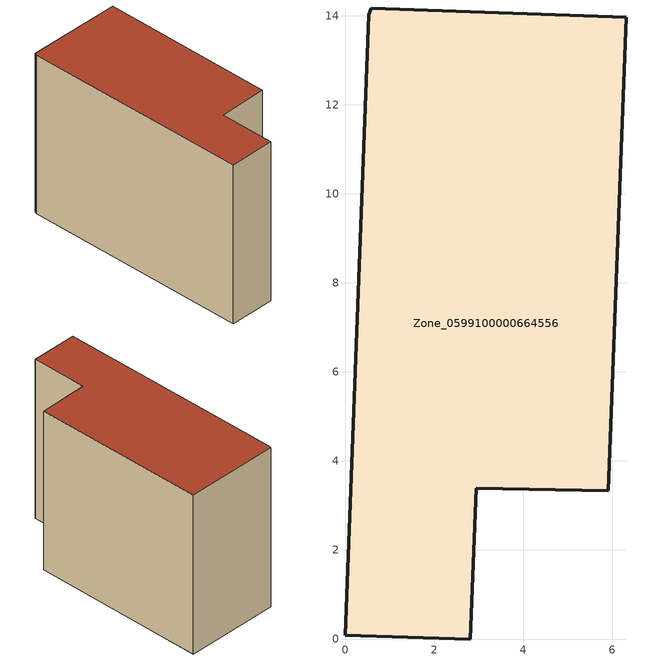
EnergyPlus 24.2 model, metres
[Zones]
Zone_0599100000664556
 floor ground (C_G): 0.54,14.03 0.59,14.18 6.32,13.97 5.91,3.33 2.95,3.39 2.81,0 0,0.09 z0
 wall outside (C_F): 0,0.09 2.81,0 2.95,3.39 5.91,3.33 6.32,13.97 0.59,14.18 0.54,14.03 0,0.09 z0:10.05
 roof outside (C_R): 0.59,14.18 0.54,14.03 0,0.09 2.81,0 2.95,3.39 5.91,3.33 6.32,13.97 z10.05
[BUILDING]
Pand.0599100000664556: North Axis=0; Terrain=City; Loads Convergence Tolerance Value=0.04; Temperature Convergence Tolerance Value=0.4; Solar Distribution=FullExterior; Maximum Number of Warmup Days=25; Minimum Number of Warmup Days=1
[Site:Location]
Rotterdam.The.Hague.AP_ZH_NLD Design_Conditions: Latitude=51.96; Longitude=4.45; Time Zone=1; Elevation=-4.5
[SITE:GROUNDTEMPERATURE:BUILDINGSURFACE]
18, 18, 18, 18, 18, 18, 18, 18, 18, 18, 18, 18
[MATERIAL] Thermal Absorptance=0.9; Solar Absorptance=0.7; Visible Absorptance=0.7
Name | Roughness | Thickness | Conductivity | Density | Specific Heat
G.TI.1946 | MediumSmooth | 0.15 | 1 | 540 | 1210
F.TI.1946 | Rough | 0.3 | 0.857143 | 1920 | 840
R.TI.1946 | MediumRough | 0.2 | 0.1 | 1500 | 1000
[CONSTRUCTION]
C_G: G.TI.1946
C_F: F.TI.1946
C_R: R.TI.1946
[ZONE]
Zone_0599100000664556: Type=1; Multiplier=1; Ceiling Height=Autocalculate; Volume=Autocalculate; Floor Area=autocalculate; Part of Total Floor Area=Yes
[ZONEINFILTRATION:DESIGNFLOWRATE]
Infil_Zone_0599100000664556: Zone or ZoneList or Space or SpaceList=Zone_0599100000664556; Schedule=AlwaysOn; Design Flow Rate Calculation Method=Flow/Area; Flow Rate per Floor Area=0.003; Constant Term Coefficient=1; Temperature Term Coefficient=0; Velocity Term Coefficient=0; Velocity Squared Term Coefficient=0
[HVACTEMPLATE:ZONE:IDEALLOADSAIRSYSTEM]
Zone_0599100000664556: Maximum Heating Supply Air Temperature=50; Minimum Cooling Supply Air Temperature=13; Maximum Heating Supply Air Humidity Ratio=0.0156; Minimum Cooling Supply Air Humidity Ratio=0.0077; Heating Limit=NoLimit; Cooling Limit=NoLimit; Dehumidification Control Type=ConstantSensibleHeatRatio; Cooling Sensible Heat Ratio=0.7; Dehumidification Setpoint=60; Humidification Control Type=None; Humidification Setpoint=30; Outdoor Air Method=None; Outdoor Air Flow Rate per Person=0.00944; Outdoor Air Flow Rate per Zone Floor Area=0; Outdoor Air Flow Rate per Zone=0; Demand Controlled Ventilation Type=None; Outdoor Air Economizer Type=NoEconomizer; Heat Recovery Type=None; Sensible Heat Recovery Effectiveness=0.7; Latent Heat Recovery Effectiveness=0.65
[ZONECONTROL:THERMOSTAT]
ThermostatControl_Zone_0599100000664556: Zone or ZoneList=Zone_0599100000664556; Control Type Schedule=DualSetpointControlType; Control 1=Thermostat_Zone_0599100000664556; Temperature Difference Between Cutout And Setpoint=0
[THERMOSTATSETPOINT:DUALSETPOINT]
Thermostat_Zone_0599100000664556: Heating Setpoint Temperature Schedule=HeatingSetpoint_Zone_0599100000664556; Cooling Setpoint Temperature Schedule=CoolingSetpoint_Zone_0599100000664556
[SCHEDULE:COMPACT]
HeatingSetpoint_Zone_0599100000664556: Through: 12/31, For: AllDays, Until: 24:00, 21
CoolingSetpoint_Zone_0599100000664556: Through: 12/31, For: AllDays, Until: 24:00, 24
DualSetpointControlType: Through: 12/31, For: AllDays, Until: 24:00, 4
AlwaysOn: Through: 12/31, For: AllDays, Until: 24:00, 1
